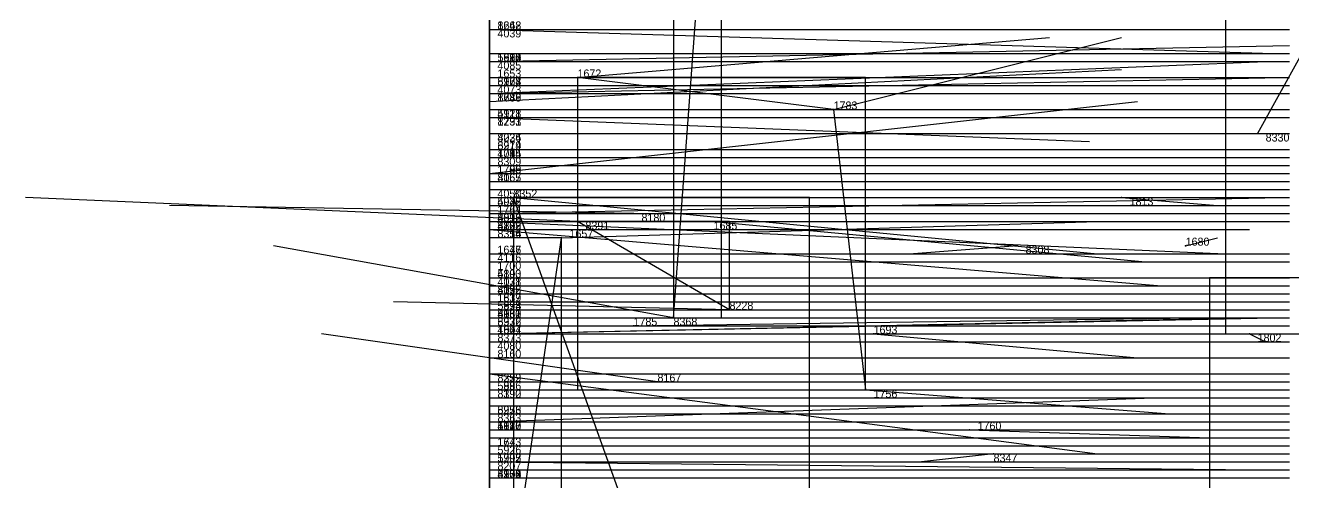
# Model space of a CAD drawing. Extents: x -0.07 to 1.1, y -0.07 to 1.1.
# Drawn here: x -0.058 to 0.1005, y 0.6404 to 0.6975 of the extents above; entities that cross this region are included whole.
import ezdxf

# ---------------------------------------------------------------- set-up
doc = ezdxf.new("R2010")
doc.units = 0
for name, color, linetype in [('Clients', 3, 'CONTINUOUS'), ('Facilities', 3, 'CONTINUOUS'), ('Facilities_lines', 3, 'CONTINUOUS'), ('Min_max_boxes', 1, 'CONTINUOUS'), ('Normals', 1, 'CONTINUOUS'), ('Source_points', 5, 'CONTINUOUS'), ('Text', 3, 'CONTINUOUS')]:
    doc.layers.add(name, color=color, linetype=linetype)

msp = doc.modelspace()

# ---------------------------------------------------------------- linework, layer by layer
at = {"layer": 'Clients', "color": 5}
for p in [(0, 0.697, 0.137), (0, 0.697, 0.364), (0, 0.694, 0.196), (0, 0.694, 0.584), (0, 0.694, 0.581), (0, 0.693, 0.4), (0, 0.691, 0.245), (0, 0.691, 0.519), (0, 0.691, 0.9), (0, 0.69, 0.867), (0.011, 0.691), (0, 0.689, 0.482), (0, 0.687, 0.69), (0, 0.686, 0.158), (0, 0.686, 0.393), (0, 0.686, 0.995), (0, 0.684, 0.383), (0, 0.684, 0.77), (0.096, 0.684, 1), (0, 0.682, 0.177), (0, 0.682, 0.561), (0, 0.682, 0.862), (0, 0.681, 0.173), (0, 0.681, 0.369), (0, 0.681, 0.342), (0, 0.68, 0.158), (0, 0.68, 0.89), (0, 0.679, 0.193), (0, 0.678, 0.356), (0, 0.678, 0.772), (0, 0.677, 0.449), (0, 0.676, 0.35), (0, 0.676, 0.687), (0.003, 0.676, 1), (0, 0.675, 0.393), (0, 0.674, 0.328), (0, 0.674, 0.807), (0, 0.673, 0.438), (0, 0.673, 0.557), (0, 0.673, 0.725), (0.011, 0.673, 1), (0.009, 0.671), (0, 0.669, 0.182), (0, 0.668, 0.217), (0, 0.668, 0.282), (0, 0.666, 0.338), (0, 0.666, 0.473), (0, 0.666, 0.706), (0, 0.665, 0.31), (0, 0.665, 0.418), (0, 0.664, 0.236), (0, 0.664, 0.777), (0, 0.664, 0.773), (0, 0.663, 0.213), (0, 0.662, 0.497), (0, 0.662, 0.694), (0, 0.662, 0.657), (0, 0.662, 0.903), (0, 0.661, 0.723), (0, 0.661, 0.898), (0, 0.661, 0.887), (0, 0.66, 0.396), (0, 0.66, 0.597), (0, 0.659, 0.788), (0, 0.658, 0.4), (0, 0.656, 0.767), (0, 0.654, 0.988), (0, 0.654, 0.938), (0, 0.652, 0.61), (0, 0.652, 0.616), (0.047, 0.652), (0, 0.651, 0.832), (0, 0.651, 0.876), (0, 0.65, 0.552), (0, 0.649, 0.813), (0, 0.649, 0.784), (0, 0.648, 0.165), (0, 0.648, 0.253), (0, 0.648, 0.545), (0, 0.647, 0.321), (0, 0.646, 0.109), (0, 0.645, 0.248), (0, 0.644, 0.727), (0, 0.643, 0.172), (0, 0.643, 0.179), (0, 0.643, 0.547), (0, 0.642, 0.357), (0, 0.642, 0.604), (0, 0.641, 0.821), (0, 0.641, 0.782)]:
    msp.add_point(p, dxfattribs=at)
at = {"layer": 'Facilities', "color": 3}
for p in [(0, 0.697, 0.953), (0, 0.693, 0.08), (0, 0.689, 0.055), (0, 0.689, 0.944), (0, 0.688, 0.01), (0.043, 0.687), (0, 0.679, 0.015), (0.079, 0.676), (0, 0.674, 0.07), (0.018, 0.674, 1), (0, 0.673, 0.975), (0.028, 0.673), (0, 0.672, 0.969), (0, 0.672, 0.98), (0, 0.669, 0.092), (0.066, 0.67, 1), (0.087, 0.67), (0.023, 0.661, 1), (0.03, 0.662, 1), (0.018, 0.66), (0, 0.659, 0.061), (0, 0.659, 0.037), (0.048, 0.659), (0.095, 0.659), (0, 0.653, 0.897), (0.021, 0.653, 1), (0, 0.648, 0.015), (0.06, 0.647), (0.063, 0.644, 1), (0, 0.643, 0.976), (0, 0.642, 0.941), (0, 0.641, 0.934)]:
    msp.add_point(p, dxfattribs=at)
at = {"layer": 'Facilities_lines', "color": 3}
for p, q in [((0, 0.634, 0.514), (0, 0.77, 0.507)), ((0, 0.634, 0.514), (0, 0.765, 0.518)), ((0, 0.634, 0.514), (0, 0.761, 0.497)), ((0, 0.634, 0.514), (0, 0.755, 0.501)), ((0, 0.634, 0.514), (0, 0.752, 0.483)), ((0, 0.634, 0.514), (0, 0.748, 0.528)), ((0, 0.634, 0.514), (0, 0.745, 0.514)), ((0.023, 0.661, 1), (0.029, 0.742, 1)), ((0, 0.634, 0.514), (0, 0.737, 0.491)), ((0, 0.735, 0.95), (0, 0.654, 0.988)), ((0, 0.598, 0.356), (0, 0.73, 0.358)), ((0, 0.634, 0.514), (0, 0.728, 0.539)), ((0, 0.634, 0.514), (0, 0.726, 0.518)), ((0, 0.726, 0.899), (0, 0.69, 0.867)), ((0, 0.726, 0.899), (0, 0.691, 0.9)), ((0, 0.634, 0.514), (0, 0.722, 0.477)), ((0, 0.634, 0.514), (0, 0.722, 0.546)), ((0, 0.634, 0.514), (0, 0.718, 0.54)), ((0, 0.598, 0.356), (0, 0.713, 0.394)), ((0, 0.598, 0.356), (0, 0.712, 0.328)), ((0.112, 0.713, 1), (0.096, 0.684, 1)), ((0, 0.598, 0.356), (0, 0.711, 0.386)), ((0, 0.634, 0.514), (0, 0.711, 0.582)), ((0, 0.598, 0.356), (0, 0.71, 0.316)), ((0, 0.598, 0.356), (0, 0.709, 0.31)), ((0, 0.598, 0.356), (0, 0.705, 0.413)), ((0, 0.634, 0.514), (0, 0.705, 0.529)), ((0, 0.703, 0.142), (0, 0.669, 0.182)), ((0, 0.703, 0.142), (0, 0.691, 0.245)), ((0, 0.703, 0.142), (0, 0.697, 0.137)), ((0, 0.703, 0.142), (0, 0.668, 0.217)), ((0, 0.703, 0.142), (0, 0.679, 0.193)), ((0, 0.703, 0.142), (0, 0.682, 0.177)), ((0, 0.703, 0.142), (0, 0.681, 0.173)), ((0, 0.703, 0.142), (0, 0.68, 0.158)), ((0, 0.703, 0.142), (0, 0.686, 0.158)), ((0, 0.703, 0.142), (0, 0.663, 0.213)), ((0, 0.703, 0.142), (0, 0.694, 0.196)), ((0, 0.634, 0.514), (0, 0.703, 0.541)), ((0, 0.634, 0.514), (0, 0.702, 0.425)), ((0, 0.634, 0.514), (0, 0.701, 0.491)), ((0, 0.634, 0.514), (0, 0.701, 0.59)), ((0, 0.634, 0.514), (0, 0.699, 0.543)), ((0, 0.598, 0.356), (0, 0.698, 0.403)), ((0, 0.634, 0.514), (0, 0.698, 0.442)), ((0, 0.598, 0.356), (0, 0.697, 0.364)), ((0, 0.634, 0.514), (0, 0.694, 0.584)), ((0, 0.634, 0.514), (0, 0.694, 0.581)), ((0, 0.598, 0.356), (0, 0.693, 0.4)), ((0, 0.634, 0.514), (0, 0.691, 0.519)), ((0.043, 0.687), (0.011, 0.691)), ((0, 0.634, 0.514), (0, 0.689, 0.482)), ((0, 0.568, 0.707), (0, 0.687, 0.69)), ((0.043, 0.687), (0.047, 0.652)), ((0, 0.598, 0.356), (0, 0.686, 0.393)), ((0, 0.672, 0.98), (0, 0.686, 0.995)), ((0, 0.598, 0.356), (0, 0.684, 0.383)), ((0, 0.653, 0.897), (0, 0.684, 0.77)), ((0, 0.634, 0.514), (0, 0.682, 0.561)), ((0, 0.653, 0.897), (0, 0.682, 0.862)), ((0, 0.598, 0.356), (0, 0.681, 0.369)), ((0, 0.598, 0.356), (0, 0.681, 0.342)), ((0, 0.653, 0.897), (0, 0.68, 0.89)), ((0, 0.598, 0.356), (0, 0.678, 0.356)), ((0, 0.653, 0.897), (0, 0.678, 0.772)), ((0, 0.634, 0.514), (0, 0.677, 0.449)), ((0, 0.598, 0.356), (0, 0.676, 0.35)), ((0, 0.568, 0.707), (0, 0.676, 0.687)), ((0.04, 0.573, 1), (0.003, 0.676, 1)), ((0, 0.598, 0.356), (0, 0.675, 0.393)), ((0, 0.598, 0.356), (0, 0.674, 0.328)), ((0, 0.653, 0.897), (0, 0.674, 0.807)), ((0, 0.634, 0.514), (0, 0.673, 0.438)), ((0, 0.634, 0.514), (0, 0.673, 0.557)), ((0, 0.568, 0.707), (0, 0.673, 0.725)), ((0.03, 0.662, 1), (0.011, 0.673, 1)), ((0, 0.609, 0.045), (0.009, 0.671)), ((0, 0.669, 0.092), (0, 0.598, 0.091)), ((0, 0.598, 0.356), (0, 0.668, 0.282)), ((0, 0.598, 0.356), (0, 0.666, 0.338)), ((0, 0.634, 0.514), (0, 0.666, 0.473)), ((0, 0.568, 0.707), (0, 0.666, 0.706)), ((0, 0.598, 0.356), (0, 0.665, 0.31)), ((0, 0.634, 0.514), (0, 0.665, 0.418)), ((0, 0.598, 0.356), (0, 0.664, 0.236)), ((0, 0.653, 0.897), (0, 0.664, 0.777)), ((0, 0.653, 0.897), (0, 0.664, 0.773)), ((0, 0.634, 0.514), (0, 0.662, 0.497)), ((0, 0.568, 0.707), (0, 0.662, 0.694)), ((0, 0.568, 0.707), (0, 0.662, 0.657)), ((0, 0.653, 0.897), (0, 0.662, 0.903)), ((0, 0.568, 0.707), (0, 0.661, 0.723)), ((0, 0.653, 0.897), (0, 0.661, 0.898)), ((0, 0.653, 0.897), (0, 0.661, 0.887)), ((0, 0.598, 0.356), (0, 0.66, 0.396)), ((0, 0.634, 0.514), (0, 0.66, 0.597)), ((0, 0.653, 0.897), (0, 0.659, 0.788)), ((0, 0.598, 0.356), (0, 0.658, 0.4)), ((0, 0.653, 0.897), (0, 0.656, 0.767)), ((0, 0.642, 0.941), (0, 0.654, 0.938)), ((0, 0.653, 0.897), (0, 0.641, 0.821)), ((0, 0.653, 0.897), (0, 0.615, 0.905)), ((0, 0.653, 0.897), (0, 0.651, 0.832)), ((0, 0.653, 0.897), (0, 0.649, 0.813)), ((0, 0.653, 0.897), (0, 0.641, 0.782)), ((0, 0.653, 0.897), (0, 0.63, 0.891)), ((0, 0.653, 0.897), (0, 0.636, 0.899)), ((0, 0.653, 0.897), (0, 0.649, 0.784)), ((0, 0.653, 0.897), (0, 0.651, 0.876)), ((0, 0.634, 0.514), (0, 0.652, 0.61)), ((0, 0.634, 0.514), (0, 0.652, 0.616)), ((0, 0.634, 0.514), (0, 0.65, 0.552)), ((0, 0.623, 0.125), (0, 0.648, 0.165)), ((0, 0.598, 0.356), (0, 0.648, 0.253)), ((0, 0.634, 0.514), (0, 0.648, 0.545)), ((0, 0.598, 0.356), (0, 0.647, 0.321)), ((0, 0.623, 0.125), (0, 0.646, 0.109)), ((0, 0.598, 0.356), (0, 0.645, 0.248)), ((0, 0.568, 0.707), (0, 0.644, 0.727)), ((0, 0.623, 0.125), (0, 0.643, 0.172)), ((0, 0.623, 0.125), (0, 0.643, 0.179)), ((0, 0.634, 0.514), (0, 0.643, 0.547)), ((0, 0.598, 0.356), (0, 0.642, 0.357)), ((0, 0.634, 0.514), (0, 0.642, 0.604)), ((0, 0.642, 0.941), (0, 0.636, 0.942))]:
    msp.add_line(p, q, dxfattribs=at)
at = {"layer": 'Min_max_boxes', "color": 1}
for p, q in [((0, 0.482, 0.418), (0, 0.77, 0.418)), ((0, 0.77, 0.418), (0, 0.482, 0.418)), ((0, 0.482, 0.616), (0, 0.77, 0.616)), ((0, 0.77, 0.616), (0, 0.482, 0.616)), ((0, 0.69, 0.756), (0, 0.764, 0.756)), ((0, 0.764, 0.756), (0, 0.69, 0.756)), ((0, 0.69, 0.91), (0, 0.764, 0.91)), ((0, 0.764, 0.91), (0, 0.69, 0.91)), ((0.092, 0.748, 1), (0.092, 0.659, 1)), ((0.092, 0.748, 1), (0.092, 0.659, 1)), ((0, 0.663, 0.126), (0, 0.743, 0.126)), ((0, 0.743, 0.126), (0, 0.663, 0.126)), ((0, 0.663, 0.298), (0, 0.743, 0.298)), ((0, 0.743, 0.298), (0, 0.663, 0.298)), ((0.023, 0.742, 1), (0.023, 0.661, 1)), ((0.023, 0.742, 1), (0.023, 0.661, 1)), ((0.029, 0.661, 1), (0.029, 0.742, 1)), ((0.029, 0.661, 1), (0.029, 0.742, 1)), ((0, 0.654, 0.95), (0, 0.735, 0.95)), ((0, 0.735, 0.95), (0, 0.654, 0.95)), ((0, 0.654, 0.988), (0, 0.735, 0.988)), ((0, 0.735, 0.988), (0, 0.654, 0.988)), ((0, 0.481, 0.222), (0, 0.73, 0.222)), ((0, 0.73, 0.222), (0, 0.481, 0.222)), ((0, 0.481, 0.436), (0, 0.73, 0.436)), ((0, 0.73, 0.436), (0, 0.481, 0.436)), ((0, 0.69, 0.756), (0, 0.69, 0.756)), ((0, 0.69, 0.91), (0, 0.69, 0.91)), ((0, 0.69, 0.756), (0, 0.69, 0.91)), ((0, 0.69, 0.756), (0, 0.69, 0.91)), ((0.047, 0.691), (0.011, 0.691)), ((0.011, 0.691), (0.011, 0.652)), ((0.047, 0.691), (0.011, 0.691)), ((0.011, 0.691), (0.011, 0.652)), ((0.011, 0.691), (0.011, 0.691)), ((0.047, 0.652), (0.047, 0.691)), ((0.047, 0.652), (0.047, 0.691)), ((0.047, 0.691), (0.047, 0.691)), ((0, 0.446, 0.59), (0, 0.687, 0.59)), ((0, 0.687, 0.59), (0, 0.687, 0.59)), ((0, 0.687, 0.59), (0, 0.446, 0.59)), ((0, 0.446, 0.787), (0, 0.687, 0.787)), ((0, 0.687, 0.787), (0, 0.687, 0.787)), ((0, 0.687, 0.787), (0, 0.446, 0.787)), ((0, 0.687, 0.59), (0, 0.687, 0.787)), ((0, 0.687, 0.59), (0, 0.687, 0.787)), ((0, 0.672, 0.98), (0, 0.686, 0.98)), ((0, 0.686, 0.98), (0, 0.686, 0.98)), ((0, 0.686, 0.98), (0, 0.672, 0.98)), ((0, 0.672, 0.995), (0, 0.686, 0.995)), ((0, 0.686, 0.995), (0, 0.686, 0.995)), ((0, 0.686, 0.995), (0, 0.672, 0.995)), ((0, 0.686, 0.98), (0, 0.686, 0.995)), ((0, 0.686, 0.98), (0, 0.686, 0.995)), ((0, 0.615, 0.767), (0, 0.684, 0.767)), ((0, 0.684, 0.767), (0, 0.684, 0.767)), ((0, 0.684, 0.767), (0, 0.615, 0.767)), ((0, 0.615, 0.905), (0, 0.684, 0.905)), ((0, 0.684, 0.905), (0, 0.684, 0.905)), ((0, 0.684, 0.905), (0, 0.615, 0.905)), ((0, 0.684, 0.767), (0, 0.684, 0.905)), ((0, 0.684, 0.767), (0, 0.684, 0.905)), ((0.04, 0.676, 1), (0.003, 0.676, 1)), ((0.003, 0.676, 1), (0.003, 0.537, 1)), ((0.04, 0.676, 1), (0.003, 0.676, 1)), ((0.003, 0.676, 1), (0.003, 0.537, 1)), ((0.003, 0.676, 1), (0.003, 0.676, 1)), ((0.04, 0.537, 1), (0.04, 0.676, 1)), ((0.04, 0.537, 1), (0.04, 0.676, 1)), ((0.04, 0.676, 1), (0.04, 0.676, 1)), ((0.03, 0.673, 1), (0.011, 0.673, 1)), ((0.011, 0.673, 1), (0.011, 0.662, 1)), ((0.03, 0.673, 1), (0.011, 0.673, 1)), ((0.011, 0.673, 1), (0.011, 0.662, 1)), ((0.011, 0.673, 1), (0.011, 0.673, 1)), ((0.03, 0.662, 1), (0.03, 0.673, 1)), ((0.03, 0.662, 1), (0.03, 0.673, 1)), ((0.03, 0.673, 1), (0.03, 0.673, 1)), ((0, 0.672, 0.98), (0, 0.672, 0.98)), ((0, 0.672, 0.995), (0, 0.672, 0.995)), ((0, 0.672, 0.98), (0, 0.672, 0.995)), ((0, 0.672, 0.98), (0, 0.672, 0.995)), ((0.009, 0.671), (0, 0.671)), ((0, 0.671), (0, 0.609)), ((0.009, 0.671, 0.045), (0, 0.671, 0.045)), ((0, 0.671, 0.045), (0, 0.609, 0.045)), ((0, 0.671), (0, 0.671, 0.045)), ((0.009, 0.609), (0.009, 0.671)), ((0.009, 0.609, 0.045), (0.009, 0.671, 0.045)), ((0.009, 0.671), (0.009, 0.671, 0.045)), ((0, 0.598, 0.091), (0, 0.669, 0.091)), ((0, 0.669, 0.091), (0, 0.669, 0.091)), ((0, 0.669, 0.091), (0, 0.598, 0.091)), ((0, 0.598, 0.092), (0, 0.669, 0.092)), ((0, 0.669, 0.092), (0, 0.669, 0.092)), ((0, 0.669, 0.092), (0, 0.598, 0.092)), ((0, 0.669, 0.091), (0, 0.669, 0.092)), ((0, 0.669, 0.091), (0, 0.669, 0.092)), ((0.298, 0.666, 1), (0.09, 0.666, 1)), ((0.09, 0.666, 1), (0.09, 0.587, 1)), ((0.298, 0.666, 1), (0.09, 0.666, 1)), ((0.09, 0.666, 1), (0.09, 0.587, 1)), ((0.09, 0.666, 1), (0.09, 0.666, 1)), ((0, 0.663, 0.126), (0, 0.663, 0.126)), ((0, 0.663, 0.298), (0, 0.663, 0.298)), ((0, 0.663, 0.126), (0, 0.663, 0.298)), ((0, 0.663, 0.126), (0, 0.663, 0.298)), ((0.011, 0.662, 1), (0.03, 0.662, 1)), ((0.011, 0.662, 1), (0.03, 0.662, 1)), ((0.011, 0.662, 1), (0.011, 0.662, 1)), ((0.023, 0.661, 1), (0.029, 0.661, 1)), ((0.023, 0.661, 1), (0.029, 0.661, 1)), ((0.023, 0.661, 1), (0.023, 0.661, 1)), ((0.029, 0.661, 1), (0.029, 0.661, 1)), ((0.03, 0.662, 1), (0.03, 0.662, 1)), ((0.092, 0.659, 1), (0.279, 0.659, 1)), ((0.092, 0.659, 1), (0.279, 0.659, 1)), ((0.092, 0.659, 1), (0.092, 0.659, 1)), ((0, 0.654, 0.95), (0, 0.654, 0.95)), ((0, 0.654, 0.988), (0, 0.654, 0.988)), ((0, 0.654, 0.95), (0, 0.654, 0.988)), ((0, 0.654, 0.95), (0, 0.654, 0.988)), ((0, 0.636, 0.938), (0, 0.654, 0.938)), ((0, 0.654, 0.938), (0, 0.654, 0.938)), ((0, 0.654, 0.938), (0, 0.636, 0.938)), ((0, 0.636, 0.942), (0, 0.654, 0.942)), ((0, 0.654, 0.942), (0, 0.654, 0.942)), ((0, 0.654, 0.942), (0, 0.636, 0.942)), ((0, 0.654, 0.938), (0, 0.654, 0.942)), ((0, 0.654, 0.938), (0, 0.654, 0.942)), ((0.011, 0.652), (0.047, 0.652)), ((0.011, 0.652), (0.047, 0.652)), ((0.011, 0.652), (0.011, 0.652)), ((0.047, 0.652), (0.047, 0.652)), ((0, 0.621, 0.105), (0, 0.648, 0.105)), ((0, 0.648, 0.105), (0, 0.648, 0.105)), ((0, 0.648, 0.105), (0, 0.621, 0.105)), ((0, 0.621, 0.216), (0, 0.648, 0.216)), ((0, 0.648, 0.216), (0, 0.648, 0.216)), ((0, 0.648, 0.216), (0, 0.621, 0.216)), ((0, 0.648, 0.105), (0, 0.648, 0.216)), ((0, 0.648, 0.105), (0, 0.648, 0.216))]:
    msp.add_line(p, q, dxfattribs=at)
at = {"layer": 'Normals', "color": 1}
for p, q in [((0, 0.697, 0.137), (0.1, 0.697, 0.137)), ((0, 0.697, 0.364), (0.1, 0.697, 0.364)), ((0, 0.697, 0.953), (0.098, 0.694, 0.932)), ((0.011, 0.691), (0.07, 0.696, 0.08)), ((0.043, 0.687), (0.079, 0.696, 0.093)), ((0, 0.693, 0.08), (0.1, 0.695, 0.087)), ((0, 0.694, 0.196), (0.1, 0.694, 0.196)), ((0, 0.694, 0.584), (0.1, 0.694, 0.584)), ((0, 0.694, 0.581), (0.1, 0.694, 0.581)), ((0, 0.689, 0.055), (0.097, 0.693, 0.077)), ((0, 0.693, 0.4), (0.1, 0.693, 0.4)), ((0, 0.688, 0.01), (0.079, 0.692, 0.072)), ((0, 0.691, 0.245), (0.1, 0.691, 0.245)), ((0, 0.691, 0.519), (0.1, 0.691, 0.519)), ((0, 0.691, 0.9), (0.1, 0.691, 0.9)), ((0, 0.689, 0.944), (0.099, 0.691, 0.931)), ((0, 0.69, 0.867), (0.1, 0.69, 0.867)), ((0, 0.689, 0.482), (0.1, 0.689, 0.482)), ((0, 0.679, 0.015), (0.081, 0.688, 0.074)), ((0, 0.687, 0.69), (0.1, 0.687, 0.69)), ((0, 0.686, 0.158), (0.1, 0.686, 0.158)), ((0, 0.686, 0.393), (0.1, 0.686, 0.393)), ((0, 0.686, 0.995), (0.075, 0.683, 0.93)), ((0, 0.684, 0.383), (0.1, 0.684, 0.383)), ((0, 0.684, 0.77), (0.1, 0.684, 0.77)), ((0.096, 0.684, 1), (0.096, 0.684, 1.1)), ((0, 0.682, 0.177), (0.1, 0.682, 0.177)), ((0, 0.682, 0.561), (0.1, 0.682, 0.561)), ((0, 0.682, 0.862), (0.1, 0.682, 0.862)), ((0, 0.681, 0.173), (0.1, 0.681, 0.173)), ((0, 0.681, 0.369), (0.1, 0.681, 0.369)), ((0, 0.681, 0.342), (0.1, 0.681, 0.342)), ((0, 0.68, 0.158), (0.1, 0.68, 0.158)), ((0, 0.68, 0.89), (0.1, 0.68, 0.89)), ((0, 0.679, 0.193), (0.1, 0.679, 0.193)), ((0, 0.678, 0.356), (0.1, 0.678, 0.356)), ((0, 0.678, 0.772), (0.1, 0.678, 0.772)), ((0, 0.677, 0.449), (0.1, 0.677, 0.449)), ((0.011, 0.673, 1), (-0.058, 0.676, 1.072)), ((0, 0.674, 0.07), (0.099, 0.676, 0.086)), ((0, 0.676, 0.35), (0.1, 0.676, 0.35)), ((0, 0.676, 0.687), (0.1, 0.676, 0.687)), ((0.003, 0.676, 1), (0.076, 0.669, 0.932)), ((0.079, 0.676), (0.091, 0.675, 0.099)), ((0.018, 0.674, 1), (-0.04, 0.675, 1.081)), ((0, 0.675, 0.393), (0.1, 0.675, 0.393)), ((0, 0.674, 0.328), (0.1, 0.674, 0.328)), ((0, 0.674, 0.807), (0.1, 0.674, 0.807)), ((0, 0.673, 0.438), (0.1, 0.673, 0.438)), ((0, 0.673, 0.557), (0.1, 0.673, 0.557)), ((0, 0.673, 0.725), (0.1, 0.673, 0.725)), ((0, 0.673, 0.975), (0.092, 0.669, 0.935)), ((0.009, 0.671), (0.076, 0.673, 0.075)), ((0.028, 0.673), (0.082, 0.668, 0.084)), ((0, 0.672, 0.969), (0.095, 0.672, 0.939)), ((0, 0.672, 0.98), (0.084, 0.665, 0.926)), ((0.087, 0.67), (0.091, 0.671, 0.1)), ((0.023, 0.661, 1), (-0.027, 0.67, 1.086)), ((0, 0.669, 0.182), (0.1, 0.669, 0.182)), ((0, 0.669, 0.092), (0.1, 0.669, 0.094)), ((0.066, 0.67, 1), (0.053, 0.669, 1.099)), ((0, 0.668, 0.217), (0.1, 0.668, 0.217)), ((0, 0.668, 0.282), (0.1, 0.668, 0.282)), ((0, 0.666, 0.473), (0.1, 0.666, 0.473)), ((0, 0.666, 0.338), (0.1, 0.666, 0.338)), ((0, 0.666, 0.706), (0.1, 0.666, 0.706)), ((0, 0.665, 0.418), (0.1, 0.665, 0.418)), ((0, 0.665, 0.31), (0.1, 0.665, 0.31)), ((0.03, 0.662, 1), (-0.012, 0.663, 1.091)), ((0, 0.664, 0.236), (0.1, 0.664, 0.236)), ((0, 0.664, 0.777), (0.1, 0.664, 0.777)), ((0, 0.664, 0.773), (0.1, 0.664, 0.773)), ((0, 0.663, 0.213), (0.1, 0.663, 0.213)), ((0, 0.662, 0.497), (0.1, 0.662, 0.497)), ((0, 0.662, 0.694), (0.1, 0.662, 0.694)), ((0, 0.662, 0.657), (0.1, 0.662, 0.657)), ((0, 0.662, 0.903), (0.1, 0.662, 0.903)), ((0, 0.659, 0.061), (0.098, 0.661, 0.083)), ((0, 0.659, 0.037), (0.094, 0.661, 0.073)), ((0, 0.661, 0.723), (0.1, 0.661, 0.723)), ((0, 0.661, 0.898), (0.1, 0.661, 0.898)), ((0, 0.661, 0.887), (0.1, 0.661, 0.887)), ((0.018, 0.66), (0.088, 0.661, 0.071)), ((0, 0.66, 0.396), (0.1, 0.66, 0.396)), ((0, 0.66, 0.597), (0.1, 0.66, 0.597)), ((0.021, 0.653, 1), (-0.021, 0.659, 1.09)), ((0, 0.659, 0.788), (0.1, 0.659, 0.788)), ((0, 0.658, 0.4), (0.1, 0.658, 0.4)), ((0.048, 0.659), (0.081, 0.656, 0.094)), ((0.095, 0.659), (0.097, 0.658, 0.1)), ((0, 0.656, 0.767), (0.1, 0.656, 0.767)), ((0, 0.654, 0.938), (0.1, 0.654, 0.929)), ((0, 0.654, 0.988), (0.076, 0.644, 0.924)), ((0, 0.653, 0.897), (0.1, 0.653, 0.897)), ((0, 0.652, 0.61), (0.1, 0.652, 0.61)), ((0, 0.652, 0.616), (0.1, 0.652, 0.616)), ((0.047, 0.652), (0.085, 0.649, 0.092)), ((0, 0.648, 0.015), (0.083, 0.651, 0.07)), ((0, 0.651, 0.832), (0.1, 0.651, 0.832)), ((0, 0.651, 0.876), (0.1, 0.651, 0.876)), ((0, 0.65, 0.552), (0.1, 0.65, 0.552)), ((0, 0.649, 0.813), (0.1, 0.649, 0.813)), ((0, 0.649, 0.784), (0.1, 0.649, 0.784)), ((0, 0.648, 0.165), (0.1, 0.648, 0.165)), ((0, 0.648, 0.253), (0.1, 0.648, 0.253)), ((0, 0.648, 0.545), (0.1, 0.648, 0.545)), ((0, 0.647, 0.321), (0.1, 0.647, 0.321)), ((0.06, 0.647), (0.09, 0.646, 0.096)), ((0, 0.646, 0.109), (0.1, 0.646, 0.109)), ((0, 0.645, 0.248), (0.1, 0.645, 0.248)), ((0, 0.644, 0.727), (0.1, 0.644, 0.727)), ((0.063, 0.644, 1), (0.054, 0.643, 1.1)), ((0, 0.643, 0.172), (0.1, 0.643, 0.172)), ((0, 0.643, 0.179), (0.1, 0.643, 0.179)), ((0, 0.643, 0.547), (0.1, 0.643, 0.547)), ((0, 0.643, 0.976), (0.096, 0.642, 0.947)), ((0, 0.642, 0.357), (0.1, 0.642, 0.357)), ((0, 0.642, 0.604), (0.1, 0.642, 0.604)), ((0, 0.642, 0.941), (0.099, 0.642, 0.931)), ((0, 0.641, 0.821), (0.1, 0.641, 0.821)), ((0, 0.641, 0.782), (0.1, 0.641, 0.782)), ((0, 0.641, 0.934), (0.1, 0.641, 0.925))]:
    msp.add_line(p, q, dxfattribs=at)
at = {"layer": 'Source_points', "color": 5}
for p in [(0, 0.697, 0.137), (0, 0.697, 0.364), (0, 0.697, 0.953), (0, 0.694, 0.196), (0, 0.694, 0.584), (0, 0.694, 0.581), (0, 0.693, 0.08), (0, 0.693, 0.4), (0, 0.691, 0.245), (0, 0.691, 0.519), (0, 0.691, 0.9), (0, 0.69, 0.867), (0.011, 0.691), (0, 0.689, 0.055), (0, 0.689, 0.482), (0, 0.689, 0.944), (0, 0.688, 0.01), (0, 0.687, 0.69), (0.043, 0.687), (0, 0.686, 0.158), (0, 0.686, 0.393), (0, 0.686, 0.995), (0, 0.684, 0.383), (0, 0.684, 0.77), (0.096, 0.684, 1), (0, 0.682, 0.177), (0, 0.682, 0.561), (0, 0.682, 0.862), (0, 0.681, 0.173), (0, 0.681, 0.369), (0, 0.681, 0.342), (0, 0.68, 0.158), (0, 0.68, 0.89), (0, 0.679, 0.193), (0, 0.679, 0.015), (0, 0.678, 0.356), (0, 0.678, 0.772), (0, 0.677, 0.449), (0, 0.676, 0.35), (0, 0.676, 0.687), (0.003, 0.676, 1), (0.079, 0.676), (0, 0.675, 0.393), (0, 0.674, 0.07), (0, 0.674, 0.328), (0, 0.674, 0.807), (0.018, 0.674, 1), (0, 0.673, 0.438), (0, 0.673, 0.557), (0, 0.673, 0.725), (0, 0.673, 0.975), (0.011, 0.673, 1), (0.028, 0.673), (0, 0.672, 0.969), (0, 0.672, 0.98), (0.009, 0.671), (0, 0.669, 0.182), (0, 0.669, 0.092), (0.066, 0.67, 1), (0.087, 0.67), (0, 0.668, 0.217), (0, 0.668, 0.282), (0, 0.666, 0.473), (0, 0.666, 0.338), (0, 0.666, 0.706), (0, 0.665, 0.418), (0, 0.665, 0.31), (0, 0.664, 0.236), (0, 0.664, 0.777), (0, 0.664, 0.773), (0, 0.663, 0.213), (0, 0.662, 0.497), (0, 0.662, 0.694), (0, 0.662, 0.657), (0, 0.662, 0.903), (0, 0.661, 0.723), (0, 0.661, 0.898), (0, 0.661, 0.887), (0.023, 0.661, 1), (0.03, 0.662, 1), (0, 0.66, 0.396), (0, 0.66, 0.597), (0.018, 0.66), (0, 0.659, 0.061), (0, 0.659, 0.037), (0, 0.659, 0.788), (0, 0.658, 0.4), (0.048, 0.659), (0.095, 0.659), (0, 0.656, 0.767), (0, 0.654, 0.938), (0, 0.654, 0.988), (0, 0.653, 0.897), (0, 0.652, 0.61), (0, 0.652, 0.616), (0.021, 0.653, 1), (0.047, 0.652), (0, 0.651, 0.832), (0, 0.651, 0.876), (0, 0.65, 0.552), (0, 0.649, 0.813), (0, 0.649, 0.784), (0, 0.648, 0.015), (0, 0.648, 0.165), (0, 0.648, 0.253), (0, 0.648, 0.545), (0, 0.647, 0.321), (0.06, 0.647), (0, 0.646, 0.109), (0, 0.645, 0.248), (0, 0.644, 0.727), (0.063, 0.644, 1), (0, 0.643, 0.172), (0, 0.643, 0.179), (0, 0.643, 0.547), (0, 0.643, 0.976), (0, 0.642, 0.357), (0, 0.642, 0.604), (0, 0.642, 0.941), (0, 0.641, 0.821), (0, 0.641, 0.782), (0, 0.641, 0.934)]:
    msp.add_point(p, dxfattribs=at)

# ---------------------------------------------------------------- texts
at = {"layer": 'Text', "color": 3}
for s, p in [('8248', (0.001, 0.697, 0.953)), ('1662', (0.001, 0.697, 0.137)), ('4039', (0.001, 0.696, 0.364)), ('4085', (0.001, 0.692, 0.4)), ('5887', (0.001, 0.693, 0.584)), ('5995', (0.001, 0.693, 0.581)), ('1610', (0.001, 0.693, 0.08)), ('1824', (0.001, 0.693, 0.196)), ('1653', (0.001, 0.691, 0.245)), ('1672', (0.011, 0.691)), ('4073', (0.001, 0.689, 0.482)), ('5968', (0.001, 0.69, 0.519)), ('8174', (0.001, 0.69, 0.867)), ('8227', (0.001, 0.69, 0.9)), ('8249', (0.001, 0.688, 0.944)), ('1688', (0.001, 0.688, 0.055)), ('1736', (0.001, 0.688, 0.01)), ('1783', (0.043, 0.687)), ('4121', (0.001, 0.686, 0.393)), ('5918', (0.001, 0.686, 0.69)), ('8231', (0.001, 0.685, 0.995)), ('1793', (0.001, 0.685, 0.158)), ('4034', (0.001, 0.683, 0.383)), ('8226', (0.001, 0.683, 0.77)), ('8330', (0.097, 0.683, 1)), ('4045', (0.001, 0.681, 0.369)), ('4095', (0.001, 0.681, 0.342)), ('5974', (0.001, 0.682, 0.561)), ('8219', (0.001, 0.682, 0.862)), ('1734', (0.001, 0.681, 0.173)), ('1714', (0.001, 0.681, 0.177)), ('8309', (0.001, 0.68, 0.89)), ('1706', (0.001, 0.679, 0.193)), ('1780', (0.001, 0.679, 0.158)), ('1798', (0.001, 0.679, 0.015)), ('4057', (0.001, 0.678, 0.356)), ('8165', (0.001, 0.678, 0.772)), ('4050', (0.001, 0.676, 0.449)), ('8352', (0.003, 0.676, 1)), ('4048', (0.001, 0.675, 0.35)), ('4072', (0.001, 0.675, 0.393)), ('5935', (0.001, 0.675, 0.687)), ('1813', (0.08, 0.675)), ('4093', (0.001, 0.673, 0.328)), ('5896', (0.001, 0.673, 0.725)), ('8312', (0.001, 0.673, 0.807)), ('1764', (0.001, 0.674, 0.07)), ('8180', (0.019, 0.673, 1)), ('4128', (0.001, 0.672, 0.438)), ('5889', (0.001, 0.672, 0.557)), ('8202', (0.001, 0.672, 0.975)), ('8391', (0.012, 0.672, 1)), ('1685', (0.028, 0.672)), ('8314', (0.001, 0.671, 0.969)), ('8356', (0.001, 0.671, 0.98)), ('1657', (0.01, 0.671)), ('1680', (0.087, 0.67)), ('4116', (0.001, 0.668, 0.282)), ('1646', (0.001, 0.669, 0.182)), ('1677', (0.001, 0.669, 0.092)), ('8308', (0.067, 0.669, 1)), ('1700', (0.001, 0.667, 0.217)), ('4100', (0.001, 0.666, 0.473)), ('4078', (0.001, 0.665, 0.418)), ('4131', (0.001, 0.665, 0.338)), ('5893', (0.001, 0.666, 0.706)), ('4092', (0.001, 0.664, 0.31)), ('8178', (0.001, 0.664, 0.777)), ('8335', (0.001, 0.664, 0.773)), ('5894', (0.001, 0.662, 0.694)), ('5978', (0.001, 0.662, 0.657)), ('1639', (0.001, 0.663, 0.236)), ('1817', (0.001, 0.663, 0.213)), ('8228', (0.03, 0.662, 1)), ('4031', (0.001, 0.661, 0.497)), ('5950', (0.001, 0.661, 0.723)), ('5932', (0.001, 0.66, 0.597)), ('8183', (0.001, 0.661, 0.903)), ('8362', (0.001, 0.661, 0.898)), ('8376', (0.001, 0.66, 0.887)), ('1785', (0.018, 0.66)), ('8368', (0.023, 0.66, 1)), ('4077', (0.001, 0.659, 0.396)), ('1644', (0.001, 0.659, 0.061)), ('1807', (0.001, 0.659, 0.037)), ('1693', (0.048, 0.659)), ('4080', (0.001, 0.657, 0.4)), ('8373', (0.001, 0.658, 0.788)), ('1802', (0.096, 0.658)), ('8160', (0.001, 0.656, 0.767)), ('8259', (0.001, 0.653, 0.938)), ('8272', (0.001, 0.653, 0.897)), ('8332', (0.001, 0.653, 0.988)), ('8167', (0.021, 0.653, 1)), ('5886', (0.001, 0.652, 0.61)), ('5996', (0.001, 0.652, 0.616)), ('8192', (0.001, 0.651, 0.832)), ('8390', (0.001, 0.651, 0.876)), ('1756', (0.048, 0.651)), ('5976', (0.001, 0.649, 0.552)), ('8253', (0.001, 0.649, 0.813)), ('8363', (0.001, 0.648, 0.784)), ('4126', (0.001, 0.647, 0.253)), ('4135', (0.001, 0.647, 0.321)), ('5987', (0.001, 0.647, 0.545)), ('1616', (0.001, 0.647, 0.015)), ('1670', (0.001, 0.647, 0.165)), ('1760', (0.061, 0.647)), ('1643', (0.001, 0.645, 0.109)), ('1773', (0.001, 0.645, 0.248)), ('5926', (0.001, 0.644, 0.727)), ('5905', (0.001, 0.643, 0.547)), ('1792', (0.001, 0.643, 0.172)), ('1797', (0.001, 0.643, 0.179)), ('8347', (0.063, 0.643, 1)), ('4132', (0.001, 0.641, 0.357)), ('5954', (0.001, 0.641, 0.604)), ('8207', (0.001, 0.642, 0.976)), ('8173', (0.001, 0.641, 0.821)), ('8275', (0.001, 0.641, 0.782)), ('8300', (0.001, 0.641, 0.934)), ('8370', (0.001, 0.641, 0.941))]:
    msp.add_text(s, height=0.001, dxfattribs=at).set_placement(p)

doc.saveas('drawing.dxf')
